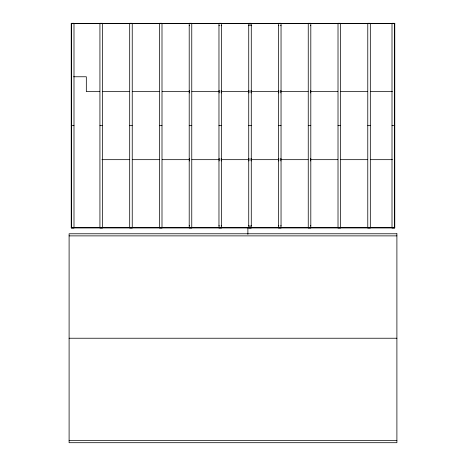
<?xml version="1.0" encoding="UTF-8"?>
<svg xmlns="http://www.w3.org/2000/svg" width="466" height="466" viewBox="0 0 466 466"><rect width="100%" height="100%" fill="white"/><g stroke="black" fill="none" stroke-linecap="round" stroke-linejoin="round"><path stroke-width="0.7" d="M189.208 25.747L189.633 25.321M218.968 25.747L219.393 25.321M248.733 25.747L249.159 25.321M189.208 92.92L189.633 92.495M278.493 25.747L278.918 25.321M218.968 92.92L219.393 92.495M221.094 90.794L221.519 90.369M248.733 92.92L249.159 92.495M250.854 90.794L251.279 90.369M189.208 160.945L189.633 160.52M278.493 92.92L278.918 92.495M280.619 90.794L281.045 90.369M218.968 160.945L219.393 160.52M221.094 158.819L221.519 158.393M310.379 90.794L310.805 90.369M248.733 160.945L249.159 160.52M250.854 158.819L251.279 158.393M278.493 160.945L278.918 160.52M280.619 158.819L281.045 158.393M221.094 225.993L221.519 225.567M310.379 158.819L310.805 158.393M250.854 225.993L251.279 225.567M280.619 225.993L281.045 225.567M310.379 225.993L310.805 225.567M71.228 23.62L394.772 23.62M73.57 76.768L86.321 76.768L86.321 91.645L99.788 91.645M102.555 91.645L129.542 91.645M132.414 91.645L159.273 91.645M162.174 91.645L189.761 91.645M191.94 91.645L219.521 91.645M220.971 91.645L249.281 91.645M250.731 91.645L279.041 91.645M280.491 91.645L308.073 91.645M310.251 91.645L337.838 91.645M340.739 91.645L367.598 91.645M370.464 91.645L392.43 91.645M71.228 125.657L73.995 125.657M99.928 125.657L102.479 125.657M129.688 125.657L132.239 125.657M159.448 125.657L161.999 125.657M189.208 125.657L191.759 125.657M218.968 125.657L221.519 125.657M248.733 125.657L251.279 125.657M278.493 125.657L281.045 125.657M308.253 125.657L310.805 125.657M338.013 125.657L340.564 125.657M367.773 125.657L370.324 125.657M392.005 125.657L394.772 125.657M101.932 159.669L129.513 159.669M132.414 159.669L159.273 159.669M162.174 159.669L189.761 159.669M191.94 159.669L219.521 159.669M220.971 159.669L249.281 159.669M250.731 159.669L279.041 159.669M280.491 159.669L308.073 159.669M310.251 159.669L337.838 159.669M340.739 159.669L367.598 159.669M370.464 159.669L392.43 159.669M71.228 227.693L394.772 227.693M69.102 235.878L396.898 235.878M69.102 338.234L396.898 338.234M69.102 440.591L396.898 440.591M310.379 25.321L310.805 25.747M280.619 25.321L281.045 25.747M250.854 25.321L251.279 25.747M310.379 92.495L310.805 92.92M221.094 25.321L221.519 25.747M278.493 90.369L278.918 90.794M280.619 92.495L281.045 92.92M248.733 90.369L249.159 90.794M250.854 92.495L251.279 92.92M310.379 160.52L310.805 160.945M218.968 90.369L219.393 90.794M221.094 92.495L221.519 92.92M278.493 158.393L278.918 158.819M280.619 160.52L281.045 160.945M189.208 90.369L189.633 90.794M248.733 158.393L249.159 158.819M250.854 160.52L251.279 160.945M218.968 158.393L219.393 158.819M221.094 160.52L221.519 160.945M278.493 225.567L278.918 225.993M189.208 158.393L189.633 158.819M248.733 225.567L249.159 225.993M218.968 225.567L219.393 225.993M189.208 225.567L189.633 225.993M250.003 23.411L250.003 25.589M250.003 225.841L250.003 228.02M247.883 227.693L247.883 234.357M73.995 23.3L71.444 23.3L71.444 228.014L73.995 228.014L73.995 23.3M102.479 23.3L99.928 23.3L99.928 228.014L102.479 228.014L102.479 23.3M132.239 23.3L129.688 23.3L129.688 228.014L132.239 228.014L132.239 23.3M161.999 23.3L159.448 23.3L159.448 228.014L161.999 228.014L161.999 23.3M191.759 23.3L189.208 23.3L189.208 228.014L191.759 228.014L191.759 23.3M221.519 23.3L218.968 23.3L218.968 228.014L221.519 228.014L221.519 23.3M251.279 23.3L248.733 23.3L248.733 228.014L251.279 228.014L251.279 23.3M281.045 23.3L278.493 23.3L278.493 228.014L281.045 228.014L281.045 23.3M310.805 23.3L308.253 23.3L308.253 228.014L310.805 228.014L310.805 23.3M340.564 23.3L338.013 23.3L338.013 228.014L340.564 228.014L340.564 23.3M370.324 23.3L367.773 23.3L367.773 228.014L370.324 228.014L370.324 23.3M394.556 23.3L392.005 23.3L392.005 228.014L394.556 228.014L394.556 23.3M394.772 23.411L71.228 23.411L71.228 227.909L394.772 227.909L394.772 23.411M396.898 233.769L69.102 233.769L69.102 442.7L396.898 442.7L396.898 233.769"/></g></svg>
